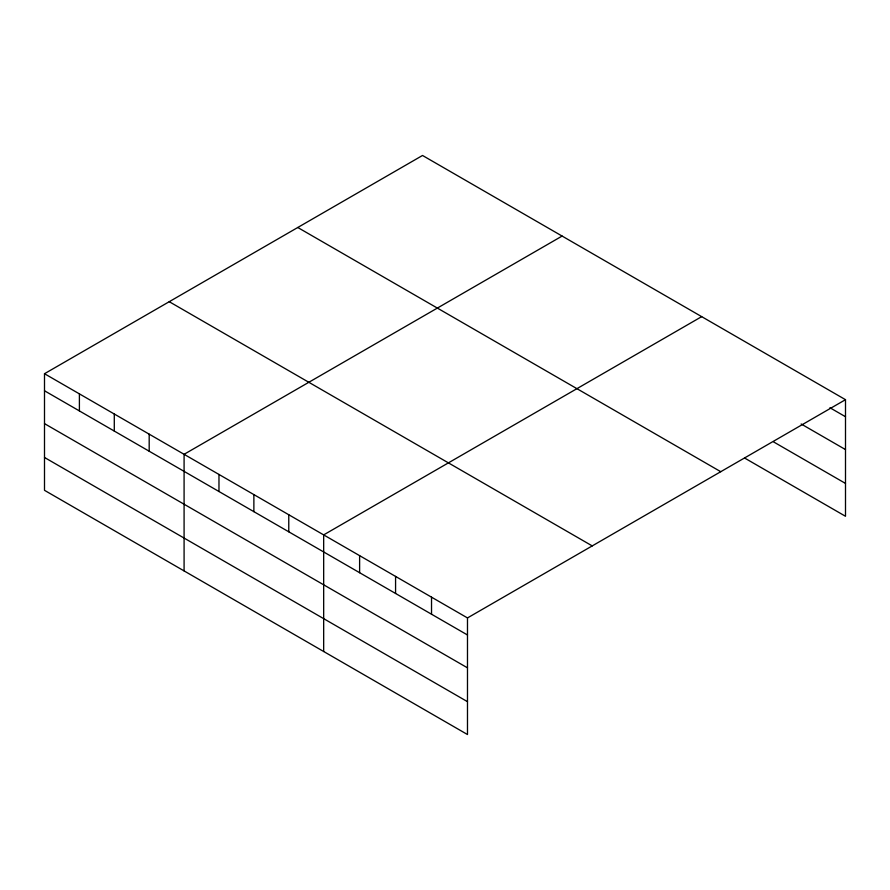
<?xml version="1.0" encoding="UTF-8"?>
<svg xmlns="http://www.w3.org/2000/svg" width="890" height="890" viewBox="0 0 890 890"><rect width="100%" height="100%" fill="white"/><g stroke="black" fill="none" stroke-linecap="round" stroke-linejoin="round"><path stroke-width="1.33" d="M44.5 373.722L467.484 617.927L467.484 734.528L44.5 490.323L44.5 373.722L422.516 155.472L845.5 399.677L845.5 516.278L744.83 458.161M562.102 236.061L184.085 454.312L184.085 570.913M701.687 316.64L323.671 534.89L323.671 651.502M467.484 617.927L845.5 399.677M829.925 407.742L845.5 416.731M801.156 423.985L845.5 449.584M773.599 441.918L845.5 483.426M297.772 227.495L720.755 471.7M169.245 301.699L592.228 545.904M44.5 390.777L467.484 634.982M44.5 423.629L467.484 667.834M44.5 457.471L467.484 701.676M431.528 597.168L431.528 614.222M395.572 576.409L395.572 593.463M359.616 555.649L359.616 572.715M288.772 514.743L288.772 531.808M253.873 494.595L253.873 511.661M218.973 474.448L218.973 491.514M149.186 434.164L149.186 451.219M114.287 414.017L114.287 431.072M79.399 393.87L79.399 410.924"/></g></svg>
